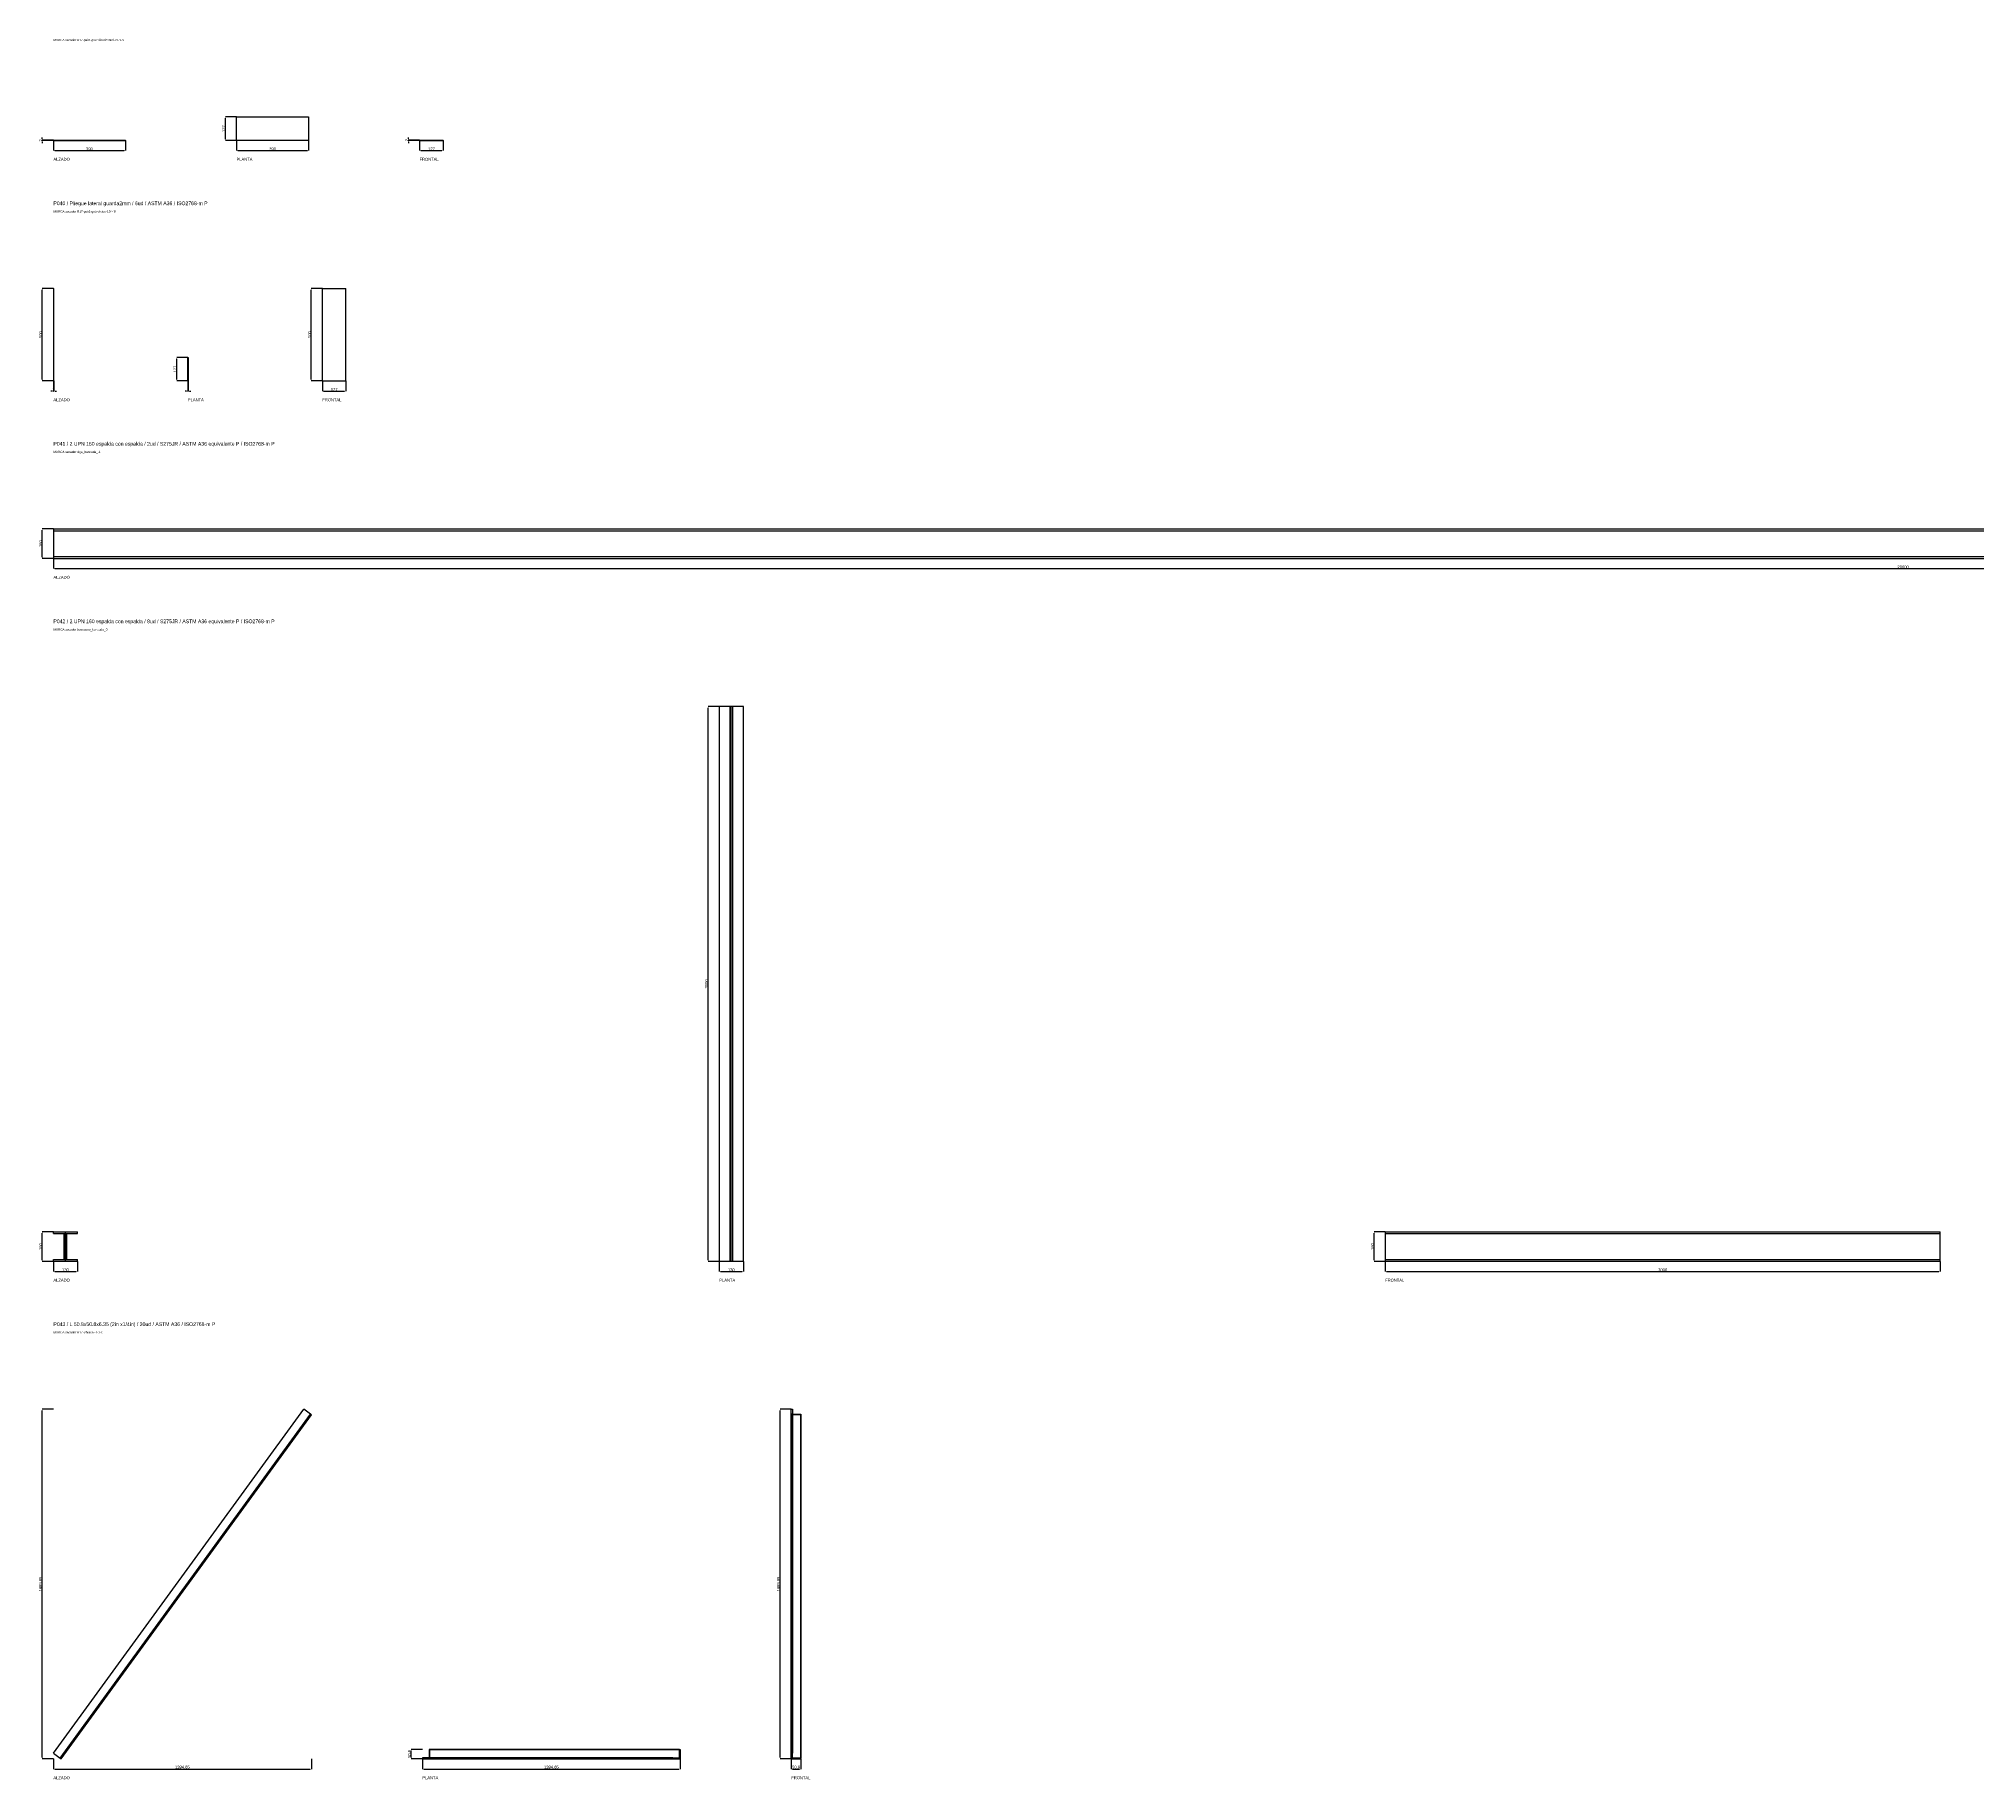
# Model space of a CAD drawing. Header units: millimetres. Extents: x -79 to 41330, y -75911 to 371.
# Drawn here: x -79 to 10401, y -56833 to -47423 of the extents above; entities that cross this region are included whole.
import ezdxf

# ---------------------------------------------------------------- set-up
doc = ezdxf.new("R2010")
doc.units = ezdxf.units.MM
for name, color, linetype in [('R17_COTAS_P', 1, 'Continuous'), ('R17_PIEZAS_P', 3, 'Continuous'), ('R17_TEXTOS', 7, 'Continuous')]:
    doc.layers.add(name, color=color, linetype=linetype)
doc.dimstyles.get("Standard").update_dxf_attribs({"dimtxt": 2.5, "dimasz": 2.5, "dimexe": 1.25, "dimexo": 0.625, "dimtad": 1, "dimcen": 2.5, "dimazin": 3, "dimtfac": 1, "dimtmove": 0, "dimatfit": 3})

# ---------------------------------------------------------------- blocks, each defined once
blk = doc.blocks.new('_CLOSEDFILLED')
at = {"color": 0, "linetype": 'BYBLOCK'}
blk.add_solid([(-1, 0.2), (0, 0), (-1, -0.2)], dxfattribs=at)
blk = doc.blocks.new('*D237')
for p, q in [((0, -47973), (0, -48028)), ((390, -47973), (390, -48028)), ((7, -48028), (383, -48028))]:
    blk.add_line(p, q)
at = {"layer": 'Defpoints'}
for p in [(0, -47973), (390, -47973), (0, -48028)]:
    blk.add_point(p, dxfattribs=at)
at = {"layer": 'R17_COTAS_P', "xscale": 7, "yscale": 7, "rotation": 180}
blk.add_blockref('_CLOSEDFILLED', (0, -48028), dxfattribs=at)
at = {"layer": 'R17_COTAS_P', "xscale": 7, "yscale": 7}
blk.add_blockref('_CLOSEDFILLED', (390, -48028), dxfattribs=at)
at = {"layer": 'R17_COTAS_P', "insert": (195, -48019), "char_height": 16, "attachment_point": 5}
blk.add_mtext('390', dxfattribs=at)
blk = doc.blocks.new('*D238')
for p, q in [((-60, -47964), (-60, -47957)), ((0, -47971), (-60, -47971)), ((-60, -47973), (-60, -47971)), ((0, -47973), (-60, -47973)), ((-60, -47980), (-60, -47987))]:
    blk.add_line(p, q)
at = {"layer": 'Defpoints'}
for p in [(-60, -47973), (0, -47971), (0, -47973)]:
    blk.add_point(p, dxfattribs=at)
at = {"layer": 'R17_COTAS_P', "xscale": 7, "yscale": 7}
for p, rotation in [((-60, -47971), 270), ((-60, -47973), 90)]:
    blk.add_blockref('_CLOSEDFILLED', p, dxfattribs=dict(at, rotation=rotation))
at = {"layer": 'R17_COTAS_P', "insert": (-69, -47972), "char_height": 16, "attachment_point": 5, "rotation": 90}
blk.add_mtext('2', dxfattribs=at)
blk = doc.blocks.new('*D239')
for p, q in [((990, -47973), (990, -48028)), ((1380, -47973), (1380, -48028)), ((997, -48028), (1373, -48028))]:
    blk.add_line(p, q)
at = {"layer": 'Defpoints'}
for p in [(990, -47973), (1380, -47973), (990, -48028)]:
    blk.add_point(p, dxfattribs=at)
at = {"layer": 'R17_COTAS_P', "xscale": 7, "yscale": 7, "rotation": 180}
blk.add_blockref('_CLOSEDFILLED', (990, -48028), dxfattribs=at)
at = {"layer": 'R17_COTAS_P', "xscale": 7, "yscale": 7}
blk.add_blockref('_CLOSEDFILLED', (1380, -48028), dxfattribs=at)
at = {"layer": 'R17_COTAS_P', "insert": (1185, -48019), "char_height": 16, "attachment_point": 5}
blk.add_mtext('390', dxfattribs=at)
blk = doc.blocks.new('*D240')
for p, q in [((990, -47846), (930, -47846)), ((930, -47966), (930, -47853)), ((990, -47973), (930, -47973))]:
    blk.add_line(p, q)
at = {"layer": 'Defpoints'}
for p in [(990, -47846), (930, -47973), (990, -47973)]:
    blk.add_point(p, dxfattribs=at)
at = {"layer": 'R17_COTAS_P', "xscale": 7, "yscale": 7}
for p, rotation in [((930, -47846), 90), ((930, -47973), 270)]:
    blk.add_blockref('_CLOSEDFILLED', p, dxfattribs=dict(at, rotation=rotation))
at = {"layer": 'R17_COTAS_P', "insert": (921, -47909), "char_height": 16, "attachment_point": 5, "rotation": 90}
blk.add_mtext('127', dxfattribs=at)
blk = doc.blocks.new('*D241')
for p, q in [((1980, -47973), (1980, -48028)), ((2107, -47973), (2107, -48028)), ((1987, -48028), (2100, -48028))]:
    blk.add_line(p, q)
at = {"layer": 'Defpoints'}
for p in [(1980, -47973), (2107, -47973), (1980, -48028)]:
    blk.add_point(p, dxfattribs=at)
at = {"layer": 'R17_COTAS_P', "xscale": 7, "yscale": 7, "rotation": 180}
blk.add_blockref('_CLOSEDFILLED', (1980, -48028), dxfattribs=at)
at = {"layer": 'R17_COTAS_P', "xscale": 7, "yscale": 7}
blk.add_blockref('_CLOSEDFILLED', (2107, -48028), dxfattribs=at)
at = {"layer": 'R17_COTAS_P', "insert": (2044, -48019), "char_height": 16, "attachment_point": 5}
blk.add_mtext('127', dxfattribs=at)
blk = doc.blocks.new('*D242')
for p, q in [((1920, -47964), (1920, -47957)), ((1980, -47971), (1920, -47971)), ((1920, -47973), (1920, -47971)), ((1980, -47973), (1920, -47973)), ((1920, -47980), (1920, -47987))]:
    blk.add_line(p, q)
at = {"layer": 'Defpoints'}
for p in [(1920, -47973), (1980, -47971), (1980, -47973)]:
    blk.add_point(p, dxfattribs=at)
at = {"layer": 'R17_COTAS_P', "xscale": 7, "yscale": 7}
for p, rotation in [((1920, -47971), 270), ((1920, -47973), 90)]:
    blk.add_blockref('_CLOSEDFILLED', p, dxfattribs=dict(at, rotation=rotation))
at = {"layer": 'R17_COTAS_P', "insert": (1911, -47972), "char_height": 16, "attachment_point": 5, "rotation": 90}
blk.add_mtext('2', dxfattribs=at)
blk = doc.blocks.new('*D243')
for p, q in [((-7, -49328), (-14, -49328)), ((0, -49273), (0, -49328)), ((0, -49328), (2, -49328)), ((2, -49273), (2, -49328)), ((9, -49328), (16, -49328))]:
    blk.add_line(p, q)
at = {"layer": 'Defpoints'}
for p in [(0, -49273), (0, -49328), (2, -49273)]:
    blk.add_point(p, dxfattribs=at)
at = {"layer": 'R17_COTAS_P', "xscale": 7, "yscale": 7}
blk.add_blockref('_CLOSEDFILLED', (0, -49328), dxfattribs=at)
at = {"layer": 'R17_COTAS_P', "xscale": 7, "yscale": 7, "rotation": 180}
blk.add_blockref('_CLOSEDFILLED', (2, -49328), dxfattribs=at)
at = {"layer": 'R17_COTAS_P', "insert": (1, -49319), "char_height": 16, "attachment_point": 5}
blk.add_mtext('2', dxfattribs=at)
blk = doc.blocks.new('*D244')
for p, q in [((0, -48773), (-60, -48773)), ((-60, -49266), (-60, -48780)), ((0, -49273), (-60, -49273))]:
    blk.add_line(p, q)
at = {"layer": 'Defpoints'}
for p in [(0, -48773), (-60, -49273), (0, -49273)]:
    blk.add_point(p, dxfattribs=at)
at = {"layer": 'R17_COTAS_P', "xscale": 7, "yscale": 7}
for p, rotation in [((-60, -48773), 90), ((-60, -49273), 270)]:
    blk.add_blockref('_CLOSEDFILLED', p, dxfattribs=dict(at, rotation=rotation))
at = {"layer": 'R17_COTAS_P', "insert": (-69, -49023), "char_height": 16, "attachment_point": 5, "rotation": 90}
blk.add_mtext('500', dxfattribs=at)
blk = doc.blocks.new('*D245')
for p, q in [((720, -49328), (713, -49328)), ((727, -49273), (727, -49328)), ((727, -49328), (729, -49328)), ((729, -49273), (729, -49328)), ((736, -49328), (743, -49328))]:
    blk.add_line(p, q)
at = {"layer": 'Defpoints'}
for p in [(727, -49273), (727, -49328), (729, -49273)]:
    blk.add_point(p, dxfattribs=at)
at = {"layer": 'R17_COTAS_P', "xscale": 7, "yscale": 7}
blk.add_blockref('_CLOSEDFILLED', (727, -49328), dxfattribs=at)
at = {"layer": 'R17_COTAS_P', "xscale": 7, "yscale": 7, "rotation": 180}
blk.add_blockref('_CLOSEDFILLED', (729, -49328), dxfattribs=at)
at = {"layer": 'R17_COTAS_P', "insert": (728, -49319), "char_height": 16, "attachment_point": 5}
blk.add_mtext('2', dxfattribs=at)
blk = doc.blocks.new('*D246')
for p, q in [((727, -49146), (667, -49146)), ((667, -49266), (667, -49153)), ((727, -49273), (667, -49273))]:
    blk.add_line(p, q)
at = {"layer": 'Defpoints'}
for p in [(727, -49146), (667, -49273), (727, -49273)]:
    blk.add_point(p, dxfattribs=at)
at = {"layer": 'R17_COTAS_P', "xscale": 7, "yscale": 7}
for p, rotation in [((667, -49146), 90), ((667, -49273), 270)]:
    blk.add_blockref('_CLOSEDFILLED', p, dxfattribs=dict(at, rotation=rotation))
at = {"layer": 'R17_COTAS_P', "insert": (658, -49209), "char_height": 16, "attachment_point": 5, "rotation": 90}
blk.add_mtext('127', dxfattribs=at)
blk = doc.blocks.new('*D247')
for p, q in [((1454, -49273), (1454, -49328)), ((1461, -49328), (1574, -49328)), ((1581, -49273), (1581, -49328))]:
    blk.add_line(p, q)
at = {"layer": 'Defpoints'}
for p in [(1454, -49273), (1454, -49328), (1581, -49273)]:
    blk.add_point(p, dxfattribs=at)
at = {"layer": 'R17_COTAS_P', "xscale": 7, "yscale": 7, "rotation": 180}
blk.add_blockref('_CLOSEDFILLED', (1454, -49328), dxfattribs=at)
at = {"layer": 'R17_COTAS_P', "xscale": 7, "yscale": 7}
blk.add_blockref('_CLOSEDFILLED', (1581, -49328), dxfattribs=at)
at = {"layer": 'R17_COTAS_P', "insert": (1518, -49319), "char_height": 16, "attachment_point": 5}
blk.add_mtext('127', dxfattribs=at)
blk = doc.blocks.new('*D248')
for p, q in [((1454, -48773), (1394, -48773)), ((1394, -49266), (1394, -48780)), ((1454, -49273), (1394, -49273))]:
    blk.add_line(p, q)
at = {"layer": 'Defpoints'}
for p in [(1454, -48773), (1394, -49273), (1454, -49273)]:
    blk.add_point(p, dxfattribs=at)
at = {"layer": 'R17_COTAS_P', "xscale": 7, "yscale": 7}
for p, rotation in [((1394, -48773), 90), ((1394, -49273), 270)]:
    blk.add_blockref('_CLOSEDFILLED', p, dxfattribs=dict(at, rotation=rotation))
at = {"layer": 'R17_COTAS_P', "insert": (1385, -49023), "char_height": 16, "attachment_point": 5, "rotation": 90}
blk.add_mtext('500', dxfattribs=at)
blk = doc.blocks.new('*D249')
for p, q in [((0, -50233), (0, -50288)), ((7, -50288), (19993, -50288)), ((20000, -50233), (20000, -50288))]:
    blk.add_line(p, q)
at = {"layer": 'Defpoints'}
for p in [(0, -50233), (0, -50288), (20000, -50233)]:
    blk.add_point(p, dxfattribs=at)
at = {"layer": 'R17_COTAS_P', "xscale": 7, "yscale": 7, "rotation": 180}
blk.add_blockref('_CLOSEDFILLED', (0, -50288), dxfattribs=at)
at = {"layer": 'R17_COTAS_P', "xscale": 7, "yscale": 7}
blk.add_blockref('_CLOSEDFILLED', (20000, -50288), dxfattribs=at)
at = {"layer": 'R17_COTAS_P', "insert": (10000, -50279), "char_height": 16, "attachment_point": 5}
blk.add_mtext('20000', dxfattribs=at)
blk = doc.blocks.new('*D250')
for p, q in [((0, -50073), (-60, -50073)), ((-60, -50226), (-60, -50080)), ((0, -50233), (-60, -50233))]:
    blk.add_line(p, q)
at = {"layer": 'Defpoints'}
for p in [(0, -50073), (-60, -50233), (0, -50233)]:
    blk.add_point(p, dxfattribs=at)
at = {"layer": 'R17_COTAS_P', "xscale": 7, "yscale": 7}
for p, rotation in [((-60, -50073), 90), ((-60, -50233), 270)]:
    blk.add_blockref('_CLOSEDFILLED', p, dxfattribs=dict(at, rotation=rotation))
at = {"layer": 'R17_COTAS_P', "insert": (-69, -50153), "char_height": 16, "attachment_point": 5, "rotation": 90}
blk.add_mtext('160', dxfattribs=at)
blk = doc.blocks.new('*D255')
for p, q in [((0, -54033), (0, -54088)), ((130, -54033), (130, -54088)), ((7, -54088), (123, -54088))]:
    blk.add_line(p, q)
at = {"layer": 'Defpoints'}
for p in [(0, -54033), (130, -54033), (0, -54088)]:
    blk.add_point(p, dxfattribs=at)
at = {"layer": 'R17_COTAS_P', "xscale": 7, "yscale": 7, "rotation": 180}
blk.add_blockref('_CLOSEDFILLED', (0, -54088), dxfattribs=at)
at = {"layer": 'R17_COTAS_P', "xscale": 7, "yscale": 7}
blk.add_blockref('_CLOSEDFILLED', (130, -54088), dxfattribs=at)
at = {"layer": 'R17_COTAS_P', "insert": (65, -54079), "char_height": 16, "attachment_point": 5}
blk.add_mtext('130', dxfattribs=at)
blk = doc.blocks.new('*D256')
for p, q in [((0, -53873), (-60, -53873)), ((-60, -54026), (-60, -53880)), ((0, -54033), (-60, -54033))]:
    blk.add_line(p, q)
at = {"layer": 'Defpoints'}
for p in [(0, -53873), (-60, -54033), (0, -54033)]:
    blk.add_point(p, dxfattribs=at)
at = {"layer": 'R17_COTAS_P', "xscale": 7, "yscale": 7}
for p, rotation in [((-60, -53873), 90), ((-60, -54033), 270)]:
    blk.add_blockref('_CLOSEDFILLED', p, dxfattribs=dict(at, rotation=rotation))
at = {"layer": 'R17_COTAS_P', "insert": (-69, -53953), "char_height": 16, "attachment_point": 5, "rotation": 90}
blk.add_mtext('160', dxfattribs=at)
blk = doc.blocks.new('*D257')
for p, q in [((3600, -54033), (3600, -54088)), ((3730, -54033), (3730, -54088)), ((3607, -54088), (3723, -54088))]:
    blk.add_line(p, q)
at = {"layer": 'Defpoints'}
for p in [(3600, -54033), (3730, -54033), (3600, -54088)]:
    blk.add_point(p, dxfattribs=at)
at = {"layer": 'R17_COTAS_P', "xscale": 7, "yscale": 7, "rotation": 180}
blk.add_blockref('_CLOSEDFILLED', (3600, -54088), dxfattribs=at)
at = {"layer": 'R17_COTAS_P', "xscale": 7, "yscale": 7}
blk.add_blockref('_CLOSEDFILLED', (3730, -54088), dxfattribs=at)
at = {"layer": 'R17_COTAS_P', "insert": (3665, -54079), "char_height": 16, "attachment_point": 5}
blk.add_mtext('130', dxfattribs=at)
blk = doc.blocks.new('*D258')
for p, q in [((3600, -51033), (3540, -51033)), ((3540, -54026), (3540, -51040)), ((3600, -54033), (3540, -54033))]:
    blk.add_line(p, q)
at = {"layer": 'Defpoints'}
for p in [(3600, -51033), (3540, -54033), (3600, -54033)]:
    blk.add_point(p, dxfattribs=at)
at = {"layer": 'R17_COTAS_P', "xscale": 7, "yscale": 7}
for p, rotation in [((3540, -51033), 90), ((3540, -54033), 270)]:
    blk.add_blockref('_CLOSEDFILLED', p, dxfattribs=dict(at, rotation=rotation))
at = {"layer": 'R17_COTAS_P', "insert": (3531, -52533), "char_height": 16, "attachment_point": 5, "rotation": 90}
blk.add_mtext('3000', dxfattribs=at)
blk = doc.blocks.new('*D259')
for p, q in [((7200, -54033), (7200, -54088)), ((10200, -54033), (10200, -54088)), ((7207, -54088), (10193, -54088))]:
    blk.add_line(p, q)
at = {"layer": 'Defpoints'}
for p in [(7200, -54033), (10200, -54033), (7200, -54088)]:
    blk.add_point(p, dxfattribs=at)
at = {"layer": 'R17_COTAS_P', "xscale": 7, "yscale": 7, "rotation": 180}
blk.add_blockref('_CLOSEDFILLED', (7200, -54088), dxfattribs=at)
at = {"layer": 'R17_COTAS_P', "xscale": 7, "yscale": 7}
blk.add_blockref('_CLOSEDFILLED', (10200, -54088), dxfattribs=at)
at = {"layer": 'R17_COTAS_P', "insert": (8700, -54079), "char_height": 16, "attachment_point": 5}
blk.add_mtext('3000', dxfattribs=at)
blk = doc.blocks.new('*D260')
for p, q in [((7200, -53873), (7140, -53873)), ((7140, -54026), (7140, -53880)), ((7200, -54033), (7140, -54033))]:
    blk.add_line(p, q)
at = {"layer": 'Defpoints'}
for p in [(7200, -53873), (7140, -54033), (7200, -54033)]:
    blk.add_point(p, dxfattribs=at)
at = {"layer": 'R17_COTAS_P', "xscale": 7, "yscale": 7}
for p, rotation in [((7140, -53873), 90), ((7140, -54033), 270)]:
    blk.add_blockref('_CLOSEDFILLED', p, dxfattribs=dict(at, rotation=rotation))
at = {"layer": 'R17_COTAS_P', "insert": (7131, -53953), "char_height": 16, "attachment_point": 5, "rotation": 90}
blk.add_mtext('160', dxfattribs=at)
blk = doc.blocks.new('*D261')
for p, q in [((0, -56723), (0, -56778)), ((7, -56778), (1388, -56778)), ((1395, -56723), (1395, -56778))]:
    blk.add_line(p, q)
at = {"layer": 'Defpoints'}
for p in [(0, -56723), (0, -56778), (1395, -56723)]:
    blk.add_point(p, dxfattribs=at)
at = {"layer": 'R17_COTAS_P', "xscale": 7, "yscale": 7, "rotation": 180}
blk.add_blockref('_CLOSEDFILLED', (0, -56778), dxfattribs=at)
at = {"layer": 'R17_COTAS_P', "xscale": 7, "yscale": 7}
blk.add_blockref('_CLOSEDFILLED', (1395, -56778), dxfattribs=at)
at = {"layer": 'R17_COTAS_P', "insert": (697, -56769), "char_height": 16, "attachment_point": 5}
blk.add_mtext('1394,65', dxfattribs=at)
blk = doc.blocks.new('*D262')
for p, q in [((0, -54833), (-60, -54833)), ((-60, -56716), (-60, -54840)), ((0, -56723), (-60, -56723))]:
    blk.add_line(p, q)
at = {"layer": 'Defpoints'}
for p in [(0, -54833), (-60, -56723), (0, -56723)]:
    blk.add_point(p, dxfattribs=at)
at = {"layer": 'R17_COTAS_P', "xscale": 7, "yscale": 7}
for p, rotation in [((-60, -54833), 90), ((-60, -56723), 270)]:
    blk.add_blockref('_CLOSEDFILLED', p, dxfattribs=dict(at, rotation=rotation))
at = {"layer": 'R17_COTAS_P', "insert": (-69, -55778), "char_height": 16, "attachment_point": 5, "rotation": 90}
blk.add_mtext('1889,89', dxfattribs=at)
blk = doc.blocks.new('*D263')
for p, q in [((1995, -56723), (1995, -56778)), ((2002, -56778), (3382, -56778)), ((3389, -56723), (3389, -56778))]:
    blk.add_line(p, q)
at = {"layer": 'Defpoints'}
for p in [(1995, -56723), (1995, -56778), (3389, -56723)]:
    blk.add_point(p, dxfattribs=at)
at = {"layer": 'R17_COTAS_P', "xscale": 7, "yscale": 7, "rotation": 180}
blk.add_blockref('_CLOSEDFILLED', (1995, -56778), dxfattribs=at)
at = {"layer": 'R17_COTAS_P', "xscale": 7, "yscale": 7}
blk.add_blockref('_CLOSEDFILLED', (3389, -56778), dxfattribs=at)
at = {"layer": 'R17_COTAS_P', "insert": (2692, -56769), "char_height": 16, "attachment_point": 5}
blk.add_mtext('1394,65', dxfattribs=at)
blk = doc.blocks.new('*D264')
for p, q in [((1995, -56672), (1935, -56672)), ((1935, -56716), (1935, -56679)), ((1995, -56723), (1935, -56723))]:
    blk.add_line(p, q)
at = {"layer": 'Defpoints'}
for p in [(1995, -56672), (1935, -56723), (1995, -56723)]:
    blk.add_point(p, dxfattribs=at)
at = {"layer": 'R17_COTAS_P', "xscale": 7, "yscale": 7}
for p, rotation in [((1935, -56672), 90), ((1935, -56723), 270)]:
    blk.add_blockref('_CLOSEDFILLED', p, dxfattribs=dict(at, rotation=rotation))
at = {"layer": 'R17_COTAS_P', "insert": (1926, -56697), "char_height": 16, "attachment_point": 5, "rotation": 90}
blk.add_mtext('50,8', dxfattribs=at)
blk = doc.blocks.new('*D265')
for p, q in [((3989, -56723), (3989, -56778)), ((3996, -56778), (4033, -56778)), ((4040, -56723), (4040, -56778))]:
    blk.add_line(p, q)
at = {"layer": 'Defpoints'}
for p in [(3989, -56723), (3989, -56778), (4040, -56723)]:
    blk.add_point(p, dxfattribs=at)
at = {"layer": 'R17_COTAS_P', "xscale": 7, "yscale": 7, "rotation": 180}
blk.add_blockref('_CLOSEDFILLED', (3989, -56778), dxfattribs=at)
at = {"layer": 'R17_COTAS_P', "xscale": 7, "yscale": 7}
blk.add_blockref('_CLOSEDFILLED', (4040, -56778), dxfattribs=at)
at = {"layer": 'R17_COTAS_P', "insert": (4015, -56769), "char_height": 16, "attachment_point": 5}
blk.add_mtext('50,8', dxfattribs=at)
blk = doc.blocks.new('*D266')
for p, q in [((3989, -54833), (3929, -54833)), ((3929, -56716), (3929, -54840)), ((3989, -56723), (3929, -56723))]:
    blk.add_line(p, q)
at = {"layer": 'Defpoints'}
for p in [(3989, -54833), (3929, -56723), (3989, -56723)]:
    blk.add_point(p, dxfattribs=at)
at = {"layer": 'R17_COTAS_P', "xscale": 7, "yscale": 7}
for p, rotation in [((3929, -54833), 90), ((3929, -56723), 270)]:
    blk.add_blockref('_CLOSEDFILLED', p, dxfattribs=dict(at, rotation=rotation))
at = {"layer": 'R17_COTAS_P', "insert": (3921, -55778), "char_height": 16, "attachment_point": 5, "rotation": 90}
blk.add_mtext('1889,89', dxfattribs=at)

msp = doc.modelspace()

# ---------------------------------------------------------------- linework, layer by layer
at = {"layer": 'R17_PIEZAS_P'}
for p, q in [((990, -47972.803), (990, -47845.803)), ((990, -47845.803), (1380, -47845.803)), ((1380, -47845.803), (1380, -47972.803)), ((0, -47970.803), (390, -47970.803)), ((0, -47970.803), (0, -47972.803)), ((0, -47972.803), (390, -47972.803)), ((390, -47972.803), (390, -47970.803)), ((1380, -47972.803), (990, -47972.803)), ((1980, -47970.803), (2107, -47970.803)), ((1980, -47972.803), (1980, -47970.803)), ((1980, -47972.803), (2107, -47972.803)), ((2107, -47972.803), (2107, -47970.803)), ((0, -48772.803), (2, -48772.803)), ((0, -48772.803), (0, -49272.803)), ((2, -49272.803), (2, -48772.803)), ((1454, -48772.803), (1581, -48772.803)), ((1454, -49272.803), (1454, -48772.803)), ((1581, -49272.803), (1581, -48772.803)), ((727, -49272.803), (727, -49145.803)), ((727, -49145.803), (729, -49145.803)), ((729, -49145.803), (729, -49272.803)), ((0, -49272.803), (2, -49272.803)), ((729, -49272.803), (727, -49272.803)), ((1454, -49272.803), (1581, -49272.803)), ((0, -50072.803), (20000, -50072.803)), ((0, -50072.803), (0, -50083.303)), ((0, -50083.303), (20000, -50083.303)), ((0, -50083.303), (0, -50222.303)), ((0, -50222.303), (20000, -50222.303)), ((0, -50222.303), (0, -50232.803)), ((0, -50232.803), (20000, -50232.803)), ((3665, -51032.803), (3600, -51032.803)), ((3600, -51032.803), (3600, -54032.803)), ((3665, -51032.803), (3657.5, -51032.803)), ((3657.5, -51032.803), (3657.5, -54032.803)), ((3665, -54032.803), (3665, -51032.803)), ((3730, -51032.803), (3665, -51032.803)), ((3672.5, -51032.803), (3665, -51032.803)), ((3672.5, -54032.803), (3672.5, -51032.803)), ((3730, -54032.803), (3730, -51032.803)), ((0, -53872.803), (65, -53872.803)), ((0, -53883.303), (0, -53872.803)), ((0, -53883.303), (65, -53883.303)), ((57.5, -53883.303), (65, -53883.303)), ((57.5, -54022.303), (57.5, -53883.303)), ((65, -53883.303), (65, -53872.803)), ((65, -53872.803), (130, -53872.803)), ((65, -54022.303), (65, -53883.303)), ((65, -53883.303), (130, -53883.303)), ((65, -53883.303), (72.5, -53883.303)), ((72.5, -54022.303), (72.5, -53883.303)), ((130, -53883.303), (130, -53872.803)), ((7200, -53872.803), (10200, -53872.803)), ((7200, -53872.803), (7200, -53883.303)), ((7200, -53883.303), (10200, -53883.303)), ((7200, -53883.303), (7200, -54022.303)), ((10200, -53883.303), (10200, -53872.803)), ((10200, -54022.303), (10200, -53883.303)), ((0, -54022.303), (65, -54022.303)), ((0, -54032.803), (0, -54022.303)), ((0, -54032.803), (65, -54032.803)), ((57.5, -54022.303), (65, -54022.303)), ((65, -54032.803), (65, -54022.303)), ((65, -54022.303), (130, -54022.303)), ((65, -54022.303), (72.5, -54022.303)), ((65, -54032.803), (130, -54032.803)), ((130, -54032.803), (130, -54022.303)), ((3600, -54032.803), (3665, -54032.803)), ((3657.5, -54032.803), (3665, -54032.803)), ((3665, -54032.803), (3730, -54032.803)), ((3665, -54032.803), (3672.5, -54032.803)), ((7200, -54022.303), (10200, -54022.303)), ((7200, -54022.303), (7200, -54032.803)), ((7200, -54032.803), (10200, -54032.803)), ((10200, -54032.803), (10200, -54022.303)), ((0, -56692.803), (1353.571, -54832.803)), ((35.941, -56718.958), (1389.512, -54858.958)), ((41.075, -56722.695), (1394.646, -54862.695)), ((1389.512, -54858.958), (1353.571, -54832.803)), ((1394.646, -54862.695), (1389.512, -54858.958)), ((3989.293, -56692.803), (3989.293, -54832.803)), ((3989.293, -54832.803), (3995.643, -54832.803)), ((3989.293, -54858.958), (3989.293, -54832.803)), ((3989.293, -56718.958), (3989.293, -54858.958)), ((3989.293, -54858.958), (4040.093, -54858.958)), ((3989.293, -54862.695), (3989.293, -54858.958)), ((3995.643, -54858.958), (3989.293, -54858.958)), ((4040.093, -54862.695), (3989.293, -54862.695)), ((3989.293, -54862.695), (3989.293, -56722.695)), ((3995.643, -54832.803), (3995.643, -56692.803)), ((3995.643, -54832.803), (3995.643, -54858.958)), ((3995.643, -56718.958), (3995.643, -54858.958)), ((4040.093, -54858.958), (4040.093, -56718.958)), ((4040.093, -54858.958), (4040.093, -54862.695)), ((4040.093, -56722.695), (4040.093, -54862.695)), ((0, -56692.803), (35.941, -56718.958)), ((3384.158, -56671.895), (2030.587, -56671.895)), ((2030.587, -56671.895), (2030.587, -56722.695)), ((2035.721, -56671.895), (2030.587, -56671.895)), ((2035.721, -56722.695), (2035.721, -56671.895)), ((2035.721, -56671.895), (3389.293, -56671.895)), ((3384.158, -56722.695), (3384.158, -56671.895)), ((3384.158, -56671.895), (3389.293, -56671.895)), ((3389.293, -56671.895), (3389.293, -56722.695)), ((3995.643, -56692.803), (3989.293, -56692.803)), ((3989.293, -56692.803), (3989.293, -56718.958)), ((3995.643, -56718.958), (3995.643, -56692.803)), ((35.941, -56718.958), (41.075, -56722.695)), ((3348.218, -56716.345), (1994.646, -56716.345)), ((1994.646, -56716.345), (1994.646, -56722.695)), ((2030.587, -56716.345), (1994.646, -56716.345)), ((1994.646, -56722.695), (3348.218, -56722.695)), ((1994.646, -56722.695), (2030.587, -56722.695)), ((2030.587, -56722.695), (2030.587, -56716.345)), ((2030.587, -56716.345), (3384.158, -56716.345)), ((2030.587, -56722.695), (3384.158, -56722.695)), ((2030.587, -56722.695), (2035.721, -56722.695)), ((3389.293, -56722.695), (2035.721, -56722.695)), ((3348.218, -56722.695), (3348.218, -56716.345)), ((3348.218, -56716.345), (3384.158, -56716.345)), ((3384.158, -56722.695), (3348.218, -56722.695)), ((3384.158, -56716.345), (3384.158, -56722.695)), ((3389.293, -56722.695), (3384.158, -56722.695)), ((4040.093, -56718.958), (3989.293, -56718.958)), ((3989.293, -56718.958), (3989.293, -56722.695)), ((3989.293, -56718.958), (3995.643, -56718.958)), ((3989.293, -56722.695), (4040.093, -56722.695)), ((4040.093, -56722.695), (4040.093, -56718.958))]:
    msp.add_line(p, q, dxfattribs=at)

# ---------------------------------------------------------------- texts
at = {"layer": 'R17_TEXTOS'}
for s, height, p in [('MARCA secador:R17-pair1-guard-horizontal-2374.5', 12, (0, -47435.803)), ('ALZADO', 16, (0, -48082.803)), ('PLANTA', 16, (990, -48082.803)), ('FRONTAL', 16, (1980, -48082.803)), ('P040 / Pliegue lateral guarda2mm / 6ud / ASTM A36 / ISO2768-m P', 20, (0, -48322.803)), ('MARCA secador:R17-pair1-guard-side-19448', 12, (0, -48362.803)), ('ALZADO', 16, (0, -49382.803)), ('PLANTA', 16, (727, -49382.803)), ('FRONTAL', 16, (1454, -49382.803)), ('MARCA secador:viga_bancada_-1', 12, (0, -49662.803)), ('P041 / 2 UPN 160 espalda con espalda / 2ud / S275JR / ASTM A36 equivalente P / ISO2768-m P', 20, (0, -49622.803)), ('ALZADO', 16, (0, -50342.803)), ('MARCA secador:travesano_bancada_0', 12, (0, -50622.803)), ('P042 / 2 UPN 160 espalda con espalda / 8ud / S275JR / ASTM A36 equivalente P / ISO2768-m P', 20, (0, -50582.803)), ('ALZADO', 16, (0, -54142.803)), ('PLANTA', 16, (3600, -54142.803)), ('FRONTAL', 16, (7200, -54142.803)), ('P043 / L 50.8x50.8x6.35 (2in x1/4in) / 20ud / ASTM A36 / ISO2768-m P', 20, (0, -54382.803)), ('MARCA secador:R17-Vbrace--1-3-0', 12, (0, -54422.803)), ('ALZADO', 16, (0, -56832.695)), ('PLANTA', 16, (1994.646, -56832.695)), ('FRONTAL', 16, (3989.293, -56832.695))]:
    msp.add_text(s, height=height, dxfattribs=at).set_placement(p)

# ---------------------------------------------------------------- dimensions: what is measured, and where the dimension line sits
at = {"layer": 'R17_COTAS_P'}
for base, p1, p2, picture, middle in [((930, -47972.803), (990, -47972.803), (990, -47845.803), '*D240', (921.375, -47909.303)), ((-60, -47972.803), (0, -47972.803), (0, -47970.803), '*D238', (-68.625, -47971.803)), ((1920, -47972.803), (1980, -47972.803), (1980, -47970.803), '*D242', (1911.375, -47971.803)), ((-60, -49272.803), (0, -49272.803), (0, -48772.803), '*D244', (-68.625, -49022.803)), ((1394, -49272.803), (1454, -49272.803), (1454, -48772.803), '*D248', (1385.375, -49022.803)), ((667, -49272.803), (727, -49272.803), (727, -49145.803), '*D246', (658.375, -49209.303)), ((-60, -50232.803), (0, -50232.803), (0, -50072.803), '*D250', (-68.625, -50152.803)), ((3540, -54032.803), (3600, -54032.803), (3600, -51032.803), '*D258', (3531.375, -52532.803)), ((-60, -54032.803), (0, -54032.803), (0, -53872.803), '*D256', (-68.625, -53952.803)), ((7140, -54032.803), (7200, -54032.803), (7200, -53872.803), '*D260', (7131.375, -53952.803)), ((-60, -56722.695), (0, -56722.695), (0, -54832.803), '*D262', (-68.625, -55777.749)), ((3929.293, -56722.695), (3989.293, -56722.695), (3989.293, -54832.803), '*D266', (3920.668, -55777.749)), ((1934.646, -56722.695), (1994.646, -56722.695), (1994.646, -56671.895), '*D264', (1926.021, -56697.295))]:
    dim = msp.add_linear_dim(base=base, p1=p1, p2=p2, angle=90, dimstyle='Standard', override={"dimtxt": 16, "dimasz": 7, "dimtad": 1, "dimdec": 2}, dxfattribs=at)
    dim.commit()
    dim.dimension.update_dxf_attribs({"geometry": picture, "text_midpoint": middle})
for base, p1, p2, picture, middle in [((0, -48027.803), (0, -47972.803), (390, -47972.803), '*D237', (195, -48019.178)), ((990, -48027.803), (990, -47972.803), (1380, -47972.803), '*D239', (1185, -48019.178)), ((1980, -48027.803), (1980, -47972.803), (2107, -47972.803), '*D241', (2043.5, -48019.178)), ((0, -49327.803), (0, -49272.803), (2, -49272.803), '*D243', (1, -49319.178)), ((727, -49327.803), (727, -49272.803), (729, -49272.803), '*D245', (728, -49319.178)), ((1454, -49327.803), (1454, -49272.803), (1581, -49272.803), '*D247', (1517.5, -49319.178)), ((0, -50287.803), (0, -50232.803), (20000, -50232.803), '*D249', (10000, -50279.178)), ((0, -54087.803), (0, -54032.803), (130, -54032.803), '*D255', (65, -54079.178)), ((3600, -54087.803), (3600, -54032.803), (3730, -54032.803), '*D257', (3665, -54079.178)), ((7200, -54087.803), (7200, -54032.803), (10200, -54032.803), '*D259', (8700, -54079.178)), ((0, -56777.695), (0, -56722.695), (1394.646, -56722.695), '*D261', (697.323, -56769.07)), ((1994.646, -56777.695), (1994.646, -56722.695), (3389.293, -56722.695), '*D263', (2691.97, -56769.07)), ((3989.293, -56777.695), (3989.293, -56722.695), (4040.093, -56722.695), '*D265', (4014.693, -56769.07))]:
    dim = msp.add_linear_dim(base=base, p1=p1, p2=p2, dimstyle='Standard', override={"dimtxt": 16, "dimasz": 7, "dimtad": 1, "dimdec": 2}, dxfattribs=at)
    dim.commit()
    dim.dimension.update_dxf_attribs({"geometry": picture, "text_midpoint": middle})

doc.saveas('drawing.dxf')
